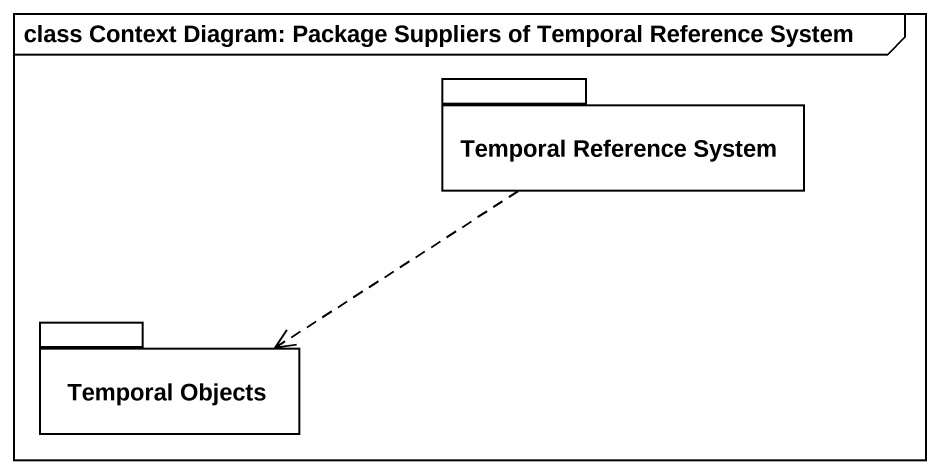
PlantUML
@startuml
mainframe class Context Diagram: Package Suppliers of Temporal Reference System
package "Temporal Reference System" as Temporal_Reference_System {
}
package "Temporal Objects" as Temporal_Objects {
}
Temporal_Reference_System .left.> Temporal_Objects
@enduml
